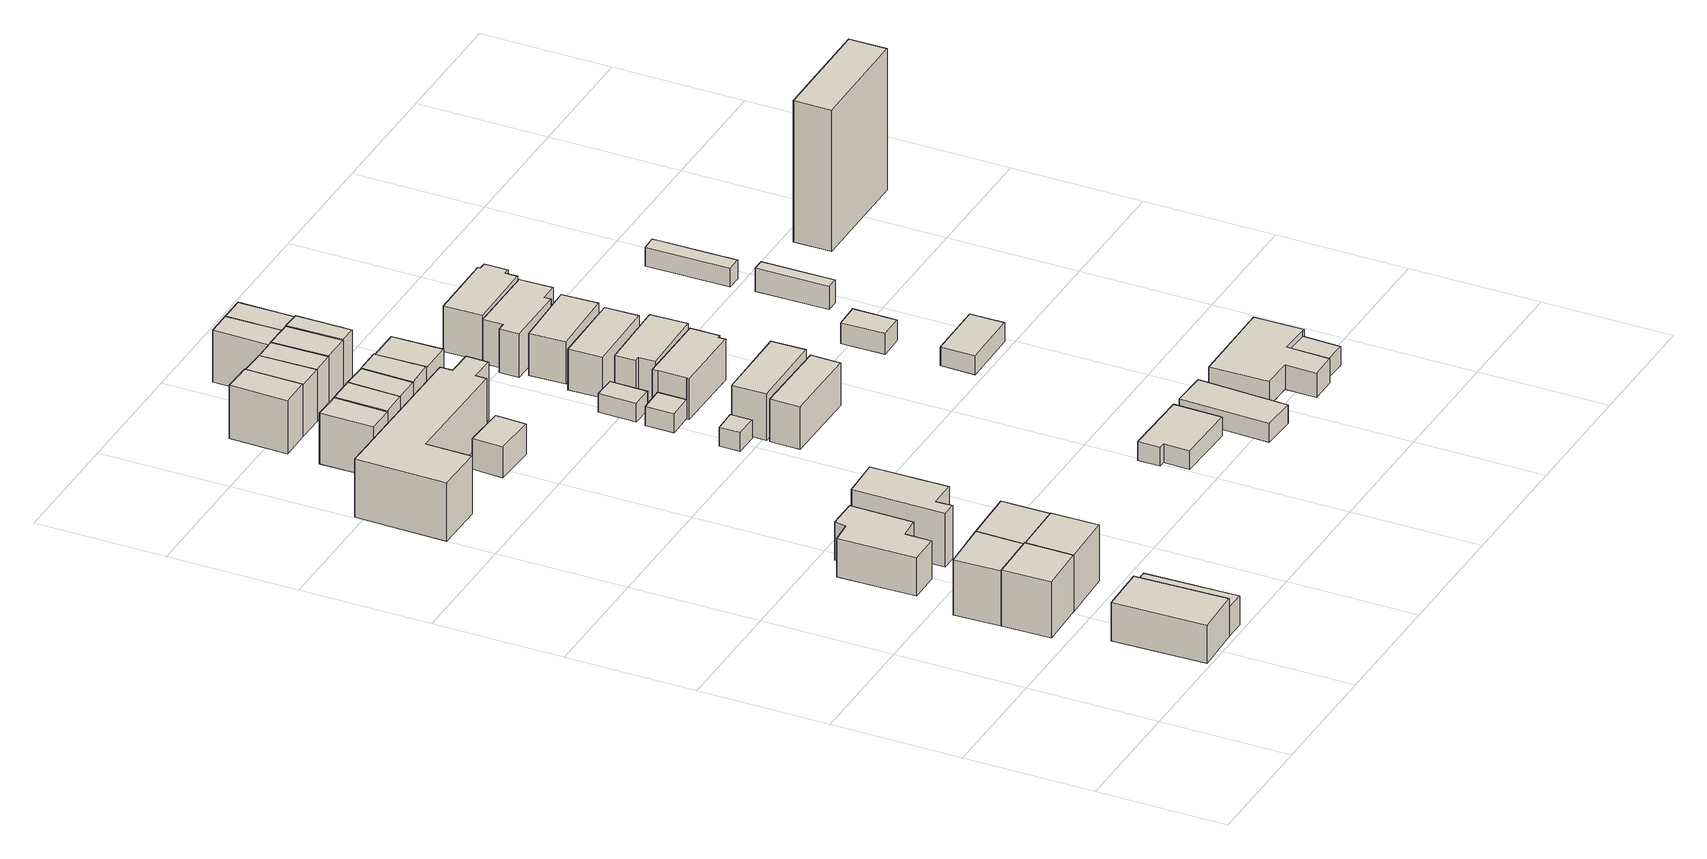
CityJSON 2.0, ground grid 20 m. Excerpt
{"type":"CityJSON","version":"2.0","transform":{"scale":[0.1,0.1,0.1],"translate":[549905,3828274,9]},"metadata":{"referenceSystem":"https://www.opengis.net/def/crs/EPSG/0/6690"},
"CityObjects":{
"building1":{"type":"Building","attributes":{"計測周辺長":58.27,"1/2500図郭":107,"区名":"平野区","町丁目名称":"瓜破南１丁目","街区番号":1,"class":"3001","usage":"431","measuredHeight":6.1,"storeysAboveGround":2,"BuildingDetailAttribute.buildingRoofEdgeArea":192.49,"BuildingDetailAttribute.buildingStructureType":"610","BuildingDetailAttribute.buildingStructureOrgType":"2","BuildingDetailAttribute.detailedUsage":"1720","BuildingDetailAttribute.specifiedBuildingCoverageRate":0.8,"BuildingDetailAttribute.surveyYear":2017,"BuildingRiverFloodingRiskAttribute.description":"10","BuildingRiverFloodingRiskAttribute.rank":"2","BuildingRiverFloodingRiskAttribute.depth":0.766,"BuildingRiverFloodingRiskAttribute.adminType":"2","BuildingRiverFloodingRiskAttribute.scale":"2","BuildingRiverFloodingRiskAttribute.duration":4.68,"BuildingIDAttribute.prefecture":"27","BuildingIDAttribute.city":"27126"},"geometry":[{"type":"Solid","lod":"1","boundaries":[[[[0,1,2,3]],[[2,4,5,3]],[[1,6,4,2]],[[0,7,6,1]],[[3,5,7,0]],[[4,6,7,5]]]]}]},
"building2":{"type":"Building","attributes":{"計測周辺長":23.04,"1/2500図郭":107,"区名":"平野区","町丁目名称":"瓜破南１丁目","街区番号":1,"class":"3001","usage":"411","measuredHeight":9,"storeysAboveGround":3,"BuildingDetailAttribute.buildingRoofEdgeArea":30.2,"BuildingDetailAttribute.buildingStructureType":"601","BuildingDetailAttribute.buildingStructureOrgType":"1","BuildingDetailAttribute.detailedUsage":"1110","BuildingDetailAttribute.specifiedBuildingCoverageRate":0.8,"BuildingDetailAttribute.surveyYear":2017,"BuildingRiverFloodingRiskAttribute.description":"10","BuildingRiverFloodingRiskAttribute.rank":"2","BuildingRiverFloodingRiskAttribute.depth":0.832,"BuildingRiverFloodingRiskAttribute.adminType":"2","BuildingRiverFloodingRiskAttribute.scale":"2","BuildingRiverFloodingRiskAttribute.duration":5.4,"BuildingIDAttribute.prefecture":"27","BuildingIDAttribute.city":"27126"},"geometry":[{"type":"Solid","lod":"1","boundaries":[[[[8,9,10,11]],[[10,12,13,11]],[[9,14,12,10]],[[8,15,14,9]],[[11,13,15,8]],[[12,14,15,13]]]]}]},
"building3":{"type":"Building","attributes":{"計測周辺長":22.05,"1/2500図郭":107,"区名":"平野区","町丁目名称":"瓜破南１丁目","街区番号":1,"class":"3001","usage":"411","measuredHeight":8.8,"storeysAboveGround":3,"BuildingDetailAttribute.buildingRoofEdgeArea":27.34,"BuildingDetailAttribute.buildingStructureType":"601","BuildingDetailAttribute.buildingStructureOrgType":"1","BuildingDetailAttribute.detailedUsage":"1110","BuildingDetailAttribute.specifiedBuildingCoverageRate":0.8,"BuildingDetailAttribute.surveyYear":2017,"BuildingRiverFloodingRiskAttribute.description":"10","BuildingRiverFloodingRiskAttribute.rank":"2","BuildingRiverFloodingRiskAttribute.depth":0.832,"BuildingRiverFloodingRiskAttribute.adminType":"2","BuildingRiverFloodingRiskAttribute.scale":"2","BuildingRiverFloodingRiskAttribute.duration":5.4,"BuildingIDAttribute.prefecture":"27","BuildingIDAttribute.city":"27126"},"geometry":[{"type":"Solid","lod":"1","boundaries":[[[[11,16,17,8]],[[17,18,19,8]],[[16,20,18,17]],[[11,21,20,16]],[[8,19,21,11]],[[18,20,21,19]]]]}]},
"building4":{"type":"Building","attributes":{"計測周辺長":58.27,"1/2500図郭":107,"区名":"平野区","町丁目名称":"瓜破南１丁目","街区番号":1,"class":"3003","usage":"431","measuredHeight":4.8,"storeysAboveGround":2,"BuildingDetailAttribute.buildingRoofEdgeArea":192.49,"BuildingDetailAttribute.buildingStructureType":"610","BuildingDetailAttribute.buildingStructureOrgType":"2","BuildingDetailAttribute.detailedUsage":"1720","BuildingDetailAttribute.specifiedBuildingCoverageRate":0.8,"BuildingDetailAttribute.surveyYear":2017,"BuildingRiverFloodingRiskAttribute.description":"10","BuildingRiverFloodingRiskAttribute.rank":"2","BuildingRiverFloodingRiskAttribute.depth":0.766,"BuildingRiverFloodingRiskAttribute.adminType":"2","BuildingRiverFloodingRiskAttribute.scale":"2","BuildingRiverFloodingRiskAttribute.duration":4.68,"BuildingIDAttribute.prefecture":"27","BuildingIDAttribute.city":"27126"},"geometry":[{"type":"Solid","lod":"1","boundaries":[[[[2,22,23,3]],[[23,24,25,3]],[[22,26,24,23]],[[2,27,26,22]],[[3,25,27,2]],[[24,26,27,25]]]]}]},
"building5":{"type":"Building","attributes":{"計測周辺長":23.71,"1/2500図郭":107,"区名":"平野区","町丁目名称":"瓜破南１丁目","街区番号":1,"class":"3001","usage":"411","measuredHeight":9,"storeysAboveGround":3,"BuildingDetailAttribute.buildingRoofEdgeArea":33.22,"BuildingDetailAttribute.buildingStructureType":"601","BuildingDetailAttribute.buildingStructureOrgType":"1","BuildingDetailAttribute.detailedUsage":"1110","BuildingDetailAttribute.specifiedBuildingCoverageRate":0.8,"BuildingDetailAttribute.surveyYear":2017,"BuildingRiverFloodingRiskAttribute.description":"10","BuildingRiverFloodingRiskAttribute.rank":"2","BuildingRiverFloodingRiskAttribute.depth":0.832,"BuildingRiverFloodingRiskAttribute.adminType":"2","BuildingRiverFloodingRiskAttribute.scale":"2","BuildingRiverFloodingRiskAttribute.duration":5.4,"BuildingIDAttribute.prefecture":"27","BuildingIDAttribute.city":"27126"},"geometry":[{"type":"Solid","lod":"1","boundaries":[[[[28,29,30,31]],[[30,32,33,31]],[[29,34,32,30]],[[28,35,34,29]],[[31,33,35,28]],[[32,34,35,33]]]]}]},
"building6":{"type":"Building","attributes":{"計測周辺長":44.04,"1/2500図郭":107,"区名":"平野区","町丁目名称":"瓜破南１丁目","街区番号":1,"class":"3001","usage":"411","measuredHeight":6.1,"storeysAboveGround":2,"BuildingDetailAttribute.buildingRoofEdgeArea":96.53,"BuildingDetailAttribute.buildingStructureType":"601","BuildingDetailAttribute.buildingStructureOrgType":"1","BuildingDetailAttribute.detailedUsage":"1110","BuildingDetailAttribute.specifiedBuildingCoverageRate":0.8,"BuildingDetailAttribute.surveyYear":2017,"BuildingRiverFloodingRiskAttribute.description":"10","BuildingRiverFloodingRiskAttribute.rank":"2","BuildingRiverFloodingRiskAttribute.depth":0.835,"BuildingRiverFloodingRiskAttribute.adminType":"2","BuildingRiverFloodingRiskAttribute.scale":"2","BuildingRiverFloodingRiskAttribute.duration":5.43,"BuildingIDAttribute.prefecture":"27","BuildingIDAttribute.city":"27126"},"geometry":[{"type":"Solid","lod":"1","boundaries":[[[[36,37,38,39,40,41,42,43]],[[42,44,45,43]],[[41,46,44,42]],[[40,47,46,41]],[[39,48,47,40]],[[38,49,48,39]],[[37,50,49,38]],[[36,51,50,37]],[[43,45,51,36]],[[44,46,47,48,49,50,51,45]]]]}]},
"building7":{"type":"Building","attributes":{"計測周辺長":24.22,"1/2500図郭":107,"区名":"平野区","町丁目名称":"瓜破南１丁目","街区番号":1,"class":"3001","usage":"411","measuredHeight":9,"storeysAboveGround":3,"BuildingDetailAttribute.buildingRoofEdgeArea":34.73,"BuildingDetailAttribute.buildingStructureType":"601","BuildingDetailAttribute.buildingStructureOrgType":"1","BuildingDetailAttribute.detailedUsage":"1110","BuildingDetailAttribute.specifiedBuildingCoverageRate":0.8,"BuildingDetailAttribute.surveyYear":2017,"BuildingRiverFloodingRiskAttribute.description":"10","BuildingRiverFloodingRiskAttribute.rank":"2","BuildingRiverFloodingRiskAttribute.depth":0.832,"BuildingRiverFloodingRiskAttribute.adminType":"2","BuildingRiverFloodingRiskAttribute.scale":"2","BuildingRiverFloodingRiskAttribute.duration":5.4,"BuildingIDAttribute.prefecture":"27","BuildingIDAttribute.city":"27126"},"geometry":[{"type":"Solid","lod":"1","boundaries":[[[[31,52,53,28]],[[53,54,55,28]],[[52,18,54,53]],[[31,19,18,52]],[[28,55,19,31]],[[54,18,19,55]]]]}]},
"building8":{"type":"Building","attributes":{"計測周辺長":41.51,"1/2500図郭":107,"区名":"平野区","町丁目名称":"瓜破南１丁目","街区番号":1,"class":"3001","usage":"413","measuredHeight":8.6,"storeysAboveGround":2,"BuildingDetailAttribute.buildingRoofEdgeArea":81,"BuildingDetailAttribute.buildingStructureType":"610","BuildingDetailAttribute.buildingStructureOrgType":"2","BuildingDetailAttribute.detailedUsage":"1150","BuildingDetailAttribute.specifiedBuildingCoverageRate":0.8,"BuildingDetailAttribute.surveyYear":2017,"BuildingRiverFloodingRiskAttribute.description":"10","BuildingRiverFloodingRiskAttribute.rank":"2","BuildingRiverFloodingRiskAttribute.depth":0.835,"BuildingRiverFloodingRiskAttribute.adminType":"2","BuildingRiverFloodingRiskAttribute.scale":"2","BuildingRiverFloodingRiskAttribute.duration":5.43,"BuildingIDAttribute.prefecture":"27","BuildingIDAttribute.city":"27126"},"geometry":[{"type":"Solid","lod":"1","boundaries":[[[[56,57,58,59,60,61]],[[60,62,63,61]],[[59,64,62,60]],[[58,65,64,59]],[[57,66,65,58]],[[56,67,66,57]],[[61,63,67,56]],[[62,64,65,66,67,63]]]]}]},
"building9":{"type":"Building","attributes":{"計測周辺長":89.15,"1/2500図郭":107,"区名":"平野区","町丁目名称":"瓜破南１丁目","街区番号":1,"class":"3001","usage":"422","measuredHeight":9.3,"storeysAboveGround":3,"BuildingDetailAttribute.buildingRoofEdgeArea":249.38,"BuildingDetailAttribute.buildingStructureType":"603","BuildingDetailAttribute.buildingStructureOrgType":"3","BuildingDetailAttribute.detailedUsage":"1415","BuildingDetailAttribute.specifiedBuildingCoverageRate":0.8,"BuildingDetailAttribute.surveyYear":2017,"BuildingRiverFloodingRiskAttribute.description":"10","BuildingRiverFloodingRiskAttribute.rank":"2","BuildingRiverFloodingRiskAttribute.depth":0.886,"BuildingRiverFloodingRiskAttribute.adminType":"2","BuildingRiverFloodingRiskAttribute.scale":"2","BuildingRiverFloodingRiskAttribute.duration":5.97,"BuildingIDAttribute.prefecture":"27","BuildingIDAttribute.city":"27126"},"geometry":[{"type":"Solid","lod":"1","boundaries":[[[[68,69,70,71,72,73,74,75,76,77]],[[76,78,79,77]],[[75,80,78,76]],[[74,81,80,75]],[[73,82,81,74]],[[72,83,82,73]],[[71,84,83,72]],[[70,85,84,71]],[[69,86,85,70]],[[68,87,86,69]],[[77,79,87,68]],[[78,80,81,82,83,84,85,86,87,79]]]]}]},
"building10":{"type":"Building","attributes":{"計測周辺長":25.04,"1/2500図郭":107,"区名":"平野区","町丁目名称":"瓜破南１丁目","街区番号":1,"class":"3001","usage":"411","measuredHeight":8.1,"storeysAboveGround":3,"BuildingDetailAttribute.buildingRoofEdgeArea":35.68,"BuildingDetailAttribute.buildingStructureType":"601","BuildingDetailAttribute.buildingStructureOrgType":"1","BuildingDetailAttribute.detailedUsage":"1110","BuildingDetailAttribute.specifiedBuildingCoverageRate":0.8,"BuildingDetailAttribute.surveyYear":2017,"BuildingRiverFloodingRiskAttribute.description":"10","BuildingRiverFloodingRiskAttribute.rank":"2","BuildingRiverFloodingRiskAttribute.depth":0.886,"BuildingRiverFloodingRiskAttribute.adminType":"2","BuildingRiverFloodingRiskAttribute.scale":"2","BuildingRiverFloodingRiskAttribute.duration":5.97,"BuildingIDAttribute.prefecture":"27","BuildingIDAttribute.city":"27126"},"geometry":[{"type":"Solid","lod":"1","boundaries":[[[[88,89,90,91]],[[90,92,93,91]],[[89,94,92,90]],[[88,95,94,89]],[[91,93,95,88]],[[92,94,95,93]]]]}]},
"building11":{"type":"Building","attributes":{"計測周辺長":23.08,"1/2500図郭":107,"区名":"平野区","町丁目名称":"瓜破南１丁目","街区番号":1,"class":"3001","usage":"422","measuredHeight":4.8,"storeysAboveGround":1,"BuildingDetailAttribute.buildingRoofEdgeArea":32.14,"BuildingDetailAttribute.buildingStructureType":"610","BuildingDetailAttribute.buildingStructureOrgType":"2","BuildingDetailAttribute.detailedUsage":"1415","BuildingDetailAttribute.specifiedBuildingCoverageRate":0.8,"BuildingDetailAttribute.surveyYear":2017,"BuildingRiverFloodingRiskAttribute.description":"10","BuildingRiverFloodingRiskAttribute.rank":"2","BuildingRiverFloodingRiskAttribute.depth":1.06,"BuildingRiverFloodingRiskAttribute.adminType":"2","BuildingRiverFloodingRiskAttribute.scale":"2","BuildingRiverFloodingRiskAttribute.duration":7.57,"BuildingIDAttribute.prefecture":"27","BuildingIDAttribute.city":"27126"},"geometry":[{"type":"Solid","lod":"1","boundaries":[[[[96,97,98,99]],[[98,100,101,99]],[[97,102,100,98]],[[96,103,102,97]],[[99,101,103,96]],[[100,102,103,101]]]]}]},
"building12":{"type":"Building","attributes":{"計測周辺長":24.58,"1/2500図郭":107,"区名":"平野区","町丁目名称":"瓜破南１丁目","街区番号":1,"class":"3001","usage":"411","measuredHeight":8.3,"storeysAboveGround":3,"BuildingDetailAttribute.buildingRoofEdgeArea":34.15,"BuildingDetailAttribute.buildingStructureType":"601","BuildingDetailAttribute.buildingStructureOrgType":"1","BuildingDetailAttribute.detailedUsage":"1110","BuildingDetailAttribute.specifiedBuildingCoverageRate":0.8,"BuildingDetailAttribute.surveyYear":2017,"BuildingRiverFloodingRiskAttribute.description":"10","BuildingRiverFloodingRiskAttribute.rank":"2","BuildingRiverFloodingRiskAttribute.depth":1.06,"BuildingRiverFloodingRiskAttribute.adminType":"2","BuildingRiverFloodingRiskAttribute.scale":"2","BuildingRiverFloodingRiskAttribute.duration":7.57,"BuildingIDAttribute.prefecture":"27","BuildingIDAttribute.city":"27126"},"geometry":[{"type":"Solid","lod":"1","boundaries":[[[[104,105,106,107]],[[106,108,109,107]],[[105,110,108,106]],[[104,111,110,105]],[[107,109,111,104]],[[108,110,111,109]]]]}]},
"building13":{"type":"Building","attributes":{"計測周辺長":26.02,"1/2500図郭":107,"区名":"平野区","町丁目名称":"瓜破南１丁目","街区番号":1,"class":"3001","usage":"411","measuredHeight":8.4,"storeysAboveGround":3,"BuildingDetailAttribute.buildingRoofEdgeArea":36.49,"BuildingDetailAttribute.buildingStructureType":"601","BuildingDetailAttribute.buildingStructureOrgType":"1","BuildingDetailAttribute.detailedUsage":"1110","BuildingDetailAttribute.specifiedBuildingCoverageRate":0.8,"BuildingDetailAttribute.surveyYear":2017,"BuildingRiverFloodingRiskAttribute.description":"10","BuildingRiverFloodingRiskAttribute.rank":"2","BuildingRiverFloodingRiskAttribute.depth":1.02,"BuildingRiverFloodingRiskAttribute.adminType":"2","BuildingRiverFloodingRiskAttribute.scale":"2","BuildingRiverFloodingRiskAttribute.duration":7.23,"BuildingIDAttribute.prefecture":"27","BuildingIDAttribute.city":"27126"},"geometry":[{"type":"Solid","lod":"1","boundaries":[[[[112,113,114,115,116]],[[115,117,118,116]],[[114,119,117,115]],[[113,120,119,114]],[[112,121,120,113]],[[116,118,121,112]],[[117,119,120,121,118]]]]}]},
"building14":{"type":"Building","attributes":{"計測周辺長":23.97,"1/2500図郭":107,"区名":"平野区","町丁目名称":"瓜破南１丁目","街区番号":1,"class":"3001","usage":"411","measuredHeight":8.3,"storeysAboveGround":3,"BuildingDetailAttribute.buildingRoofEdgeArea":31.98,"BuildingDetailAttribute.buildingStructureType":"601","BuildingDetailAttribute.buildingStructureOrgType":"1","BuildingDetailAttribute.detailedUsage":"1110","BuildingDetailAttribute.specifiedBuildingCoverageRate":0.8,"BuildingDetailAttribute.surveyYear":2017,"BuildingRiverFloodingRiskAttribute.description":"10","BuildingRiverFloodingRiskAttribute.rank":"2","BuildingRiverFloodingRiskAttribute.depth":1.06,"BuildingRiverFloodingRiskAttribute.adminType":"2","BuildingRiverFloodingRiskAttribute.scale":"2","BuildingRiverFloodingRiskAttribute.duration":7.57,"BuildingIDAttribute.prefecture":"27","BuildingIDAttribute.city":"27126"},"geometry":[{"type":"Solid","lod":"1","boundaries":[[[[122,104,107,123]],[[107,109,124,123]],[[104,111,109,107]],[[122,125,111,104]],[[123,124,125,122]],[[109,111,125,124]]]]}]},
"building15":{"type":"Building","attributes":{"計測周辺長":27.55,"1/2500図郭":107,"区名":"平野区","町丁目名称":"瓜破南１丁目","街区番号":1,"class":"3001","usage":"411","measuredHeight":8.3,"storeysAboveGround":3,"BuildingDetailAttribute.buildingRoofEdgeArea":43.62,"BuildingDetailAttribute.buildingStructureType":"601","BuildingDetailAttribute.buildingStructureOrgType":"1","BuildingDetailAttribute.detailedUsage":"1110","BuildingDetailAttribute.specifiedBuildingCoverageRate":0.8,"BuildingDetailAttribute.surveyYear":2017,"BuildingRiverFloodingRiskAttribute.description":"10","BuildingRiverFloodingRiskAttribute.rank":"2","BuildingRiverFloodingRiskAttribute.depth":1.02,"BuildingRiverFloodingRiskAttribute.adminType":"2","BuildingRiverFloodingRiskAttribute.scale":"2","BuildingRiverFloodingRiskAttribute.duration":7.23,"BuildingIDAttribute.prefecture":"27","BuildingIDAttribute.city":"27126"},"geometry":[{"type":"Solid","lod":"1","boundaries":[[[[126,127,128,114,113]],[[114,129,130,113]],[[128,131,129,114]],[[127,132,131,128]],[[126,133,132,127]],[[113,130,133,126]],[[129,131,132,133,130]]]]}]},
"building16":{"type":"Building","attributes":{"計測周辺長":23.99,"1/2500図郭":107,"区名":"平野区","町丁目名称":"瓜破南１丁目","街区番号":1,"class":"3001","usage":"411","measuredHeight":8.4,"storeysAboveGround":3,"BuildingDetailAttribute.buildingRoofEdgeArea":32.39,"BuildingDetailAttribute.buildingStructureType":"601","BuildingDetailAttribute.buildingStructureOrgType":"1","BuildingDetailAttribute.detailedUsage":"1110","BuildingDetailAttribute.specifiedBuildingCoverageRate":0.8,"BuildingDetailAttribute.surveyYear":2017,"BuildingRiverFloodingRiskAttribute.description":"10","BuildingRiverFloodingRiskAttribute.rank":"2","BuildingRiverFloodingRiskAttribute.depth":1.06,"BuildingRiverFloodingRiskAttribute.adminType":"2","BuildingRiverFloodingRiskAttribute.scale":"2","BuildingRiverFloodingRiskAttribute.duration":7.57,"BuildingIDAttribute.prefecture":"27","BuildingIDAttribute.city":"27126"},"geometry":[{"type":"Solid","lod":"1","boundaries":[[[[134,122,123,135]],[[123,136,137,135]],[[122,138,136,123]],[[134,139,138,122]],[[135,137,139,134]],[[136,138,139,137]]]]}]},
"building17":{"type":"Building","attributes":{"計測周辺長":24.84,"1/2500図郭":107,"区名":"平野区","町丁目名称":"瓜破南１丁目","街区番号":1,"class":"3001","usage":"411","measuredHeight":8.3,"storeysAboveGround":3,"BuildingDetailAttribute.buildingRoofEdgeArea":32.49,"BuildingDetailAttribute.buildingStructureType":"601","BuildingDetailAttribute.buildingStructureOrgType":"1","BuildingDetailAttribute.detailedUsage":"1110","BuildingDetailAttribute.specifiedBuildingCoverageRate":0.8,"BuildingDetailAttribute.surveyYear":2017,"BuildingRiverFloodingRiskAttribute.description":"10","BuildingRiverFloodingRiskAttribute.rank":"2","BuildingRiverFloodingRiskAttribute.depth":1.02,"BuildingRiverFloodingRiskAttribute.adminType":"2","BuildingRiverFloodingRiskAttribute.scale":"2","BuildingRiverFloodingRiskAttribute.duration":7.23,"BuildingIDAttribute.prefecture":"27","BuildingIDAttribute.city":"27126"},"geometry":[{"type":"Solid","lod":"1","boundaries":[[[[140,141,142,128,127]],[[128,131,132,127]],[[142,143,131,128]],[[141,144,143,142]],[[140,145,144,141]],[[127,132,145,140]],[[131,143,144,145,132]]]]}]},
"building18":{"type":"Building","attributes":{"class":"3003","BuildingDetailAttribute.specifiedBuildingCoverageRate":0.8,"BuildingDetailAttribute.surveyYear":2017,"BuildingRiverFloodingRiskAttribute.description":"2","BuildingRiverFloodingRiskAttribute.rank":"2","BuildingRiverFloodingRiskAttribute.depth":2.95,"BuildingRiverFloodingRiskAttribute.adminType":"1","BuildingRiverFloodingRiskAttribute.scale":"1","BuildingRiverFloodingRiskAttribute.duration":90.42,"BuildingIDAttribute.prefecture":"27","BuildingIDAttribute.city":"27126"},"geometry":[{"type":"Solid","lod":"1","boundaries":[[[[146,147,148,149]],[[148,150,151,149]],[[147,152,150,148]],[[146,153,152,147]],[[149,151,153,146]],[[150,152,153,151]]]]}]},
"building19":{"type":"Building","attributes":{"計測周辺長":26.63,"1/2500図郭":107,"区名":"平野区","町丁目名称":"瓜破南１丁目","街区番号":1,"class":"3001","usage":"411","measuredHeight":8.1,"storeysAboveGround":3,"BuildingDetailAttribute.buildingRoofEdgeArea":43.01,"BuildingDetailAttribute.buildingStructureType":"601","BuildingDetailAttribute.buildingStructureOrgType":"1","BuildingDetailAttribute.detailedUsage":"1110","BuildingDetailAttribute.specifiedBuildingCoverageRate":0.8,"BuildingDetailAttribute.surveyYear":2017,"BuildingRiverFloodingRiskAttribute.description":"10","BuildingRiverFloodingRiskAttribute.rank":"2","BuildingRiverFloodingRiskAttribute.depth":1.06,"BuildingRiverFloodingRiskAttribute.adminType":"2","BuildingRiverFloodingRiskAttribute.scale":"2","BuildingRiverFloodingRiskAttribute.duration":7.57,"BuildingIDAttribute.prefecture":"27","BuildingIDAttribute.city":"27126"},"geometry":[{"type":"Solid","lod":"1","boundaries":[[[[154,155,134,135]],[[134,156,157,135]],[[155,158,156,134]],[[154,159,158,155]],[[135,157,159,154]],[[156,158,159,157]]]]}]},
"building20":{"type":"Building","attributes":{"計測周辺長":26.18,"1/2500図郭":107,"区名":"平野区","町丁目名称":"瓜破南１丁目","街区番号":1,"class":"3001","usage":"411","measuredHeight":8.4,"storeysAboveGround":3,"BuildingDetailAttribute.buildingRoofEdgeArea":38.68,"BuildingDetailAttribute.buildingStructureType":"601","BuildingDetailAttribute.buildingStructureOrgType":"1","BuildingDetailAttribute.detailedUsage":"1110","BuildingDetailAttribute.specifiedBuildingCoverageRate":0.8,"BuildingDetailAttribute.surveyYear":2017,"BuildingRiverFloodingRiskAttribute.description":"10","BuildingRiverFloodingRiskAttribute.rank":"2","BuildingRiverFloodingRiskAttribute.depth":1.02,"BuildingRiverFloodingRiskAttribute.adminType":"2","BuildingRiverFloodingRiskAttribute.scale":"2","BuildingRiverFloodingRiskAttribute.duration":7.23,"BuildingIDAttribute.prefecture":"27","BuildingIDAttribute.city":"27126"},"geometry":[{"type":"Solid","lod":"1","boundaries":[[[[160,161,162,142,141]],[[142,163,164,141]],[[162,165,163,142]],[[161,166,165,162]],[[160,167,166,161]],[[141,164,167,160]],[[163,165,166,167,164]]]]}]},
"building21":{"type":"Building","attributes":{"class":"3003","BuildingDetailAttribute.specifiedBuildingCoverageRate":0.8,"BuildingDetailAttribute.surveyYear":2017,"BuildingRiverFloodingRiskAttribute.description":"10","BuildingRiverFloodingRiskAttribute.rank":"2","BuildingRiverFloodingRiskAttribute.depth":0.943,"BuildingRiverFloodingRiskAttribute.adminType":"2","BuildingRiverFloodingRiskAttribute.scale":"2","BuildingRiverFloodingRiskAttribute.duration":6.52,"BuildingIDAttribute.prefecture":"27","BuildingIDAttribute.city":"27126"},"geometry":[{"type":"Solid","lod":"1","boundaries":[[[[168,169,170,171]],[[170,172,173,171]],[[169,174,172,170]],[[168,175,174,169]],[[171,173,175,168]],[[172,174,175,173]]]]}]},
"building22":{"type":"Building","attributes":{"計測周辺長":25.47,"1/2500図郭":107,"区名":"平野区","町丁目名称":"瓜破南１丁目","街区番号":1,"class":"3001","usage":"411","measuredHeight":8.3,"storeysAboveGround":3,"BuildingDetailAttribute.buildingRoofEdgeArea":35.59,"BuildingDetailAttribute.buildingStructureType":"601","BuildingDetailAttribute.buildingStructureOrgType":"1","BuildingDetailAttribute.detailedUsage":"1110","BuildingDetailAttribute.specifiedBuildingCoverageRate":0.8,"BuildingDetailAttribute.surveyYear":2017,"BuildingRiverFloodingRiskAttribute.description":"10","BuildingRiverFloodingRiskAttribute.rank":"2","BuildingRiverFloodingRiskAttribute.depth":1.02,"BuildingRiverFloodingRiskAttribute.adminType":"2","BuildingRiverFloodingRiskAttribute.scale":"2","BuildingRiverFloodingRiskAttribute.duration":7.23,"BuildingIDAttribute.prefecture":"27","BuildingIDAttribute.city":"27126"},"geometry":[{"type":"Solid","lod":"1","boundaries":[[[[160,141,140,176,177]],[[176,178,179,177]],[[140,145,178,176]],[[141,144,145,140]],[[160,180,144,141]],[[177,179,180,160]],[[178,145,144,180,179]]]]}]},
"building23":{"type":"Building","attributes":{"class":"3003","BuildingDetailAttribute.specifiedBuildingCoverageRate":0.8,"BuildingDetailAttribute.surveyYear":2017,"BuildingRiverFloodingRiskAttribute.description":"10","BuildingRiverFloodingRiskAttribute.rank":"2","BuildingRiverFloodingRiskAttribute.depth":0.943,"BuildingRiverFloodingRiskAttribute.adminType":"2","BuildingRiverFloodingRiskAttribute.scale":"2","BuildingRiverFloodingRiskAttribute.duration":6.52,"BuildingIDAttribute.prefecture":"27","BuildingIDAttribute.city":"27126"},"geometry":[{"type":"Solid","lod":"1","boundaries":[[[[181,182,183,184]],[[183,185,186,184]],[[182,187,185,183]],[[181,188,187,182]],[[184,186,188,181]],[[185,187,188,186]]]]}]},
"building24":{"type":"Building","attributes":{"class":"3001","measuredHeight":6.8,"BuildingDetailAttribute.specifiedBuildingCoverageRate":0.8,"BuildingDetailAttribute.surveyYear":2017,"BuildingRiverFloodingRiskAttribute.description":"2","BuildingRiverFloodingRiskAttribute.rank":"2","BuildingRiverFloodingRiskAttribute.depth":2.85,"BuildingRiverFloodingRiskAttribute.adminType":"1","BuildingRiverFloodingRiskAttribute.scale":"1","BuildingRiverFloodingRiskAttribute.duration":137.83,"BuildingIDAttribute.prefecture":"27","BuildingIDAttribute.city":"27126"},"geometry":[{"type":"Solid","lod":"1","boundaries":[[[[189,190,191,192]],[[191,193,194,192]],[[190,195,193,191]],[[189,196,195,190]],[[192,194,196,189]],[[193,195,196,194]]]]}]},
"building25":{"type":"Building","attributes":{"計測周辺長":22.67,"1/2500図郭":107,"区名":"平野区","町丁目名称":"瓜破南１丁目","街区番号":1,"class":"3001","usage":"411","measuredHeight":8.5,"storeysAboveGround":3,"BuildingDetailAttribute.buildingRoofEdgeArea":24.05,"BuildingDetailAttribute.buildingStructureType":"601","BuildingDetailAttribute.buildingStructureOrgType":"1","BuildingDetailAttribute.detailedUsage":"1110","BuildingDetailAttribute.specifiedBuildingCoverageRate":0.8,"BuildingDetailAttribute.surveyYear":2017,"BuildingRiverFloodingRiskAttribute.description":"10","BuildingRiverFloodingRiskAttribute.rank":"2","BuildingRiverFloodingRiskAttribute.depth":1.02,"BuildingRiverFloodingRiskAttribute.adminType":"2","BuildingRiverFloodingRiskAttribute.scale":"2","BuildingRiverFloodingRiskAttribute.duration":7.23,"BuildingIDAttribute.prefecture":"27","BuildingIDAttribute.city":"27126"},"geometry":[{"type":"Solid","lod":"1","boundaries":[[[[197,198,162,161]],[[162,199,200,161]],[[198,201,199,162]],[[197,202,201,198]],[[161,200,202,197]],[[199,201,202,200]]]]}]},
"building26":{"type":"Building","attributes":{"class":"3001","measuredHeight":7.5,"BuildingDetailAttribute.specifiedBuildingCoverageRate":0.8,"BuildingDetailAttribute.surveyYear":2017,"BuildingRiverFloodingRiskAttribute.description":"2","BuildingRiverFloodingRiskAttribute.rank":"2","BuildingRiverFloodingRiskAttribute.depth":2.85,"BuildingRiverFloodingRiskAttribute.adminType":"1","BuildingRiverFloodingRiskAttribute.scale":"1","BuildingRiverFloodingRiskAttribute.duration":137.83,"BuildingIDAttribute.prefecture":"27","BuildingIDAttribute.city":"27126"},"geometry":[{"type":"Solid","lod":"1","boundaries":[[[[203,204,205,206]],[[205,207,208,206]],[[204,209,207,205]],[[203,210,209,204]],[[206,208,210,203]],[[207,209,210,208]]]]}]},
"building27":{"type":"Building","attributes":{"class":"3001","BuildingDetailAttribute.specifiedBuildingCoverageRate":0.8,"BuildingDetailAttribute.surveyYear":2017,"BuildingRiverFloodingRiskAttribute.description":"2","BuildingRiverFloodingRiskAttribute.rank":"2","BuildingRiverFloodingRiskAttribute.depth":2.64,"BuildingRiverFloodingRiskAttribute.adminType":"1","BuildingRiverFloodingRiskAttribute.scale":"1","BuildingRiverFloodingRiskAttribute.duration":83.27,"BuildingIDAttribute.prefecture":"27","BuildingIDAttribute.city":"27126"},"geometry":[{"type":"Solid","lod":"1","boundaries":[[[[211,212,213,214,215,216]],[[215,217,218,216]],[[214,219,217,215]],[[213,220,219,214]],[[212,221,220,213]],[[211,222,221,212]],[[216,218,222,211]],[[217,219,220,221,222,218]]]]}]},
"building28":{"type":"Building","attributes":{"計測周辺長":25.27,"1/2500図郭":107,"区名":"平野区","町丁目名称":"瓜破南１丁目","街区番号":1,"class":"3001","usage":"411","measuredHeight":8.3,"storeysAboveGround":3,"BuildingDetailAttribute.buildingRoofEdgeArea":34.15,"BuildingDetailAttribute.buildingStructureType":"601","BuildingDetailAttribute.buildingStructureOrgType":"1","BuildingDetailAttribute.detailedUsage":"1110","BuildingDetailAttribute.specifiedBuildingCoverageRate":0.8,"BuildingDetailAttribute.surveyYear":2017,"BuildingRiverFloodingRiskAttribute.description":"10","BuildingRiverFloodingRiskAttribute.rank":"2","BuildingRiverFloodingRiskAttribute.depth":1.02,"BuildingRiverFloodingRiskAttribute.adminType":"2","BuildingRiverFloodingRiskAttribute.scale":"2","BuildingRiverFloodingRiskAttribute.duration":7.23,"BuildingIDAttribute.prefecture":"27","BuildingIDAttribute.city":"27126"},"geometry":[{"type":"Solid","lod":"1","boundaries":[[[[223,197,161,160,177]],[[160,180,179,177]],[[161,224,180,160]],[[197,225,224,161]],[[223,226,225,197]],[[177,179,226,223]],[[180,224,225,226,179]]]]}]},
"building29":{"type":"Building","attributes":{"class":"3001","measuredHeight":6.5,"BuildingDetailAttribute.specifiedBuildingCoverageRate":0.8,"BuildingDetailAttribute.surveyYear":2017,"BuildingRiverFloodingRiskAttribute.description":"2","BuildingRiverFloodingRiskAttribute.rank":"2","BuildingRiverFloodingRiskAttribute.depth":2.85,"BuildingRiverFloodingRiskAttribute.adminType":"1","BuildingRiverFloodingRiskAttribute.scale":"1","BuildingRiverFloodingRiskAttribute.duration":164.73,"BuildingIDAttribute.prefecture":"27","BuildingIDAttribute.city":"27126"},"geometry":[{"type":"Solid","lod":"1","boundaries":[[[[227,228,229,230,231,232,233,234,235,236]],[[235,237,238,236]],[[234,239,237,235]],[[233,240,239,234]],[[232,241,240,233]],[[231,242,241,232]],[[230,243,242,231]],[[229,244,243,230]],[[228,245,244,229]],[[227,246,245,228]],[[236,238,246,227]],[[237,239,240,241,242,243,244,245,246,238]]]]}]},
"building30":{"type":"Building","attributes":{"class":"3001","measuredHeight":6.9,"BuildingDetailAttribute.specifiedBuildingCoverageRate":0.8,"BuildingDetailAttribute.surveyYear":2017,"BuildingRiverFloodingRiskAttribute.description":"2","BuildingRiverFloodingRiskAttribute.rank":"2","BuildingRiverFloodingRiskAttribute.depth":2.85,"BuildingRiverFloodingRiskAttribute.adminType":"1","BuildingRiverFloodingRiskAttribute.scale":"1","BuildingRiverFloodingRiskAttribute.duration":164.73,"BuildingIDAttribute.prefecture":"27","BuildingIDAttribute.city":"27126"},"geometry":[{"type":"Solid","lod":"1","boundaries":[[[[247,248,249,250,251,252]],[[251,253,254,252]],[[250,255,253,251]],[[249,256,255,250]],[[248,257,256,249]],[[247,258,257,248]],[[252,254,258,247]],[[253,255,256,257,258,254]]]]}]},
"building31":{"type":"Building","attributes":{"class":"3001","measuredHeight":6.5,"BuildingDetailAttribute.specifiedBuildingCoverageRate":0.8,"BuildingDetailAttribute.surveyYear":2017,"BuildingRiverFloodingRiskAttribute.description":"10","BuildingRiverFloodingRiskAttribute.rank":"2","BuildingRiverFloodingRiskAttribute.depth":1.07,"BuildingRiverFloodingRiskAttribute.adminType":"2","BuildingRiverFloodingRiskAttribute.scale":"2","BuildingRiverFloodingRiskAttribute.duration":7.63,"BuildingIDAttribute.prefecture":"27","BuildingIDAttribute.city":"27126"},"geometry":[{"type":"Solid","lod":"1","boundaries":[[[[259,260,261,262]],[[261,263,264,262]],[[260,265,263,261]],[[259,266,265,260]],[[262,264,266,259]],[[263,265,266,264]]]]}]},
"building32":{"type":"Building","attributes":{"class":"3001","BuildingDetailAttribute.specifiedBuildingCoverageRate":0.8,"BuildingDetailAttribute.surveyYear":2017,"BuildingRiverFloodingRiskAttribute.description":"2","BuildingRiverFloodingRiskAttribute.rank":"2","BuildingRiverFloodingRiskAttribute.depth":2.84,"BuildingRiverFloodingRiskAttribute.adminType":"1","BuildingRiverFloodingRiskAttribute.scale":"1","BuildingRiverFloodingRiskAttribute.duration":103.68,"BuildingIDAttribute.prefecture":"27","BuildingIDAttribute.city":"27126"},"geometry":[{"type":"Solid","lod":"1","boundaries":[[[[267,268,269,270]],[[269,271,272,270]],[[268,273,271,269]],[[267,274,273,268]],[[270,272,274,267]],[[271,273,274,272]]]]}]},
"building33":{"type":"Building","attributes":{"class":"3001","measuredHeight":6.7,"BuildingDetailAttribute.specifiedBuildingCoverageRate":0.8,"BuildingDetailAttribute.surveyYear":2017,"BuildingRiverFloodingRiskAttribute.description":"10","BuildingRiverFloodingRiskAttribute.rank":"2","BuildingRiverFloodingRiskAttribute.depth":1.07,"BuildingRiverFloodingRiskAttribute.adminType":"2","BuildingRiverFloodingRiskAttribute.scale":"2","BuildingRiverFloodingRiskAttribute.duration":7.63,"BuildingIDAttribute.prefecture":"27","BuildingIDAttribute.city":"27126"},"geometry":[{"type":"Solid","lod":"1","boundaries":[[[[275,276,277,278]],[[277,279,280,278]],[[276,281,279,277]],[[275,282,281,276]],[[278,280,282,275]],[[279,281,282,280]]]]}]},
"building34":{"type":"Building","attributes":{"class":"3001","measuredHeight":7,"BuildingDetailAttribute.specifiedBuildingCoverageRate":0.8,"BuildingDetailAttribute.surveyYear":2017,"BuildingRiverFloodingRiskAttribute.description":"10","BuildingRiverFloodingRiskAttribute.rank":"2","BuildingRiverFloodingRiskAttribute.depth":1.07,"BuildingRiverFloodingRiskAttribute.adminType":"2","BuildingRiverFloodingRiskAttribute.scale":"2","BuildingRiverFloodingRiskAttribute.duration":7.63,"BuildingIDAttribute.prefecture":"27","BuildingIDAttribute.city":"27126"},"geometry":[{"type":"Solid","lod":"1","boundaries":[[[[283,284,285,286,287,288,289,290]],[[289,291,292,290]],[[288,293,291,289]],[[287,294,293,288]],[[286,295,294,287]],[[285,296,295,286]],[[284,297,296,285]],[[283,298,297,284]],[[290,292,298,283]],[[291,293,294,295,296,297,298,292]]]]}]},
"building35":{"type":"Building","attributes":{"class":"3001","measuredHeight":7.3,"BuildingDetailAttribute.specifiedBuildingCoverageRate":0.8,"BuildingDetailAttribute.surveyYear":2017,"BuildingRiverFloodingRiskAttribute.description":"10","BuildingRiverFloodingRiskAttribute.rank":"2","BuildingRiverFloodingRiskAttribute.depth":1.07,"BuildingRiverFloodingRiskAttribute.adminType":"2","BuildingRiverFloodingRiskAttribute.scale":"2","BuildingRiverFloodingRiskAttribute.duration":7.63,"BuildingIDAttribute.prefecture":"27","BuildingIDAttribute.city":"27126"},"geometry":[{"type":"Solid","lod":"1","boundaries":[[[[299,300,301,302,303,304,305,306]],[[305,307,308,306]],[[304,309,307,305]],[[303,310,309,304]],[[302,311,310,303]],[[301,312,311,302]],[[300,313,312,301]],[[299,314,313,300]],[[306,308,314,299]],[[307,309,310,311,312,313,314,308]]]]}]},
"building36":{"type":"Building","attributes":{"class":"3001","measuredHeight":3.1,"BuildingDetailAttribute.specifiedBuildingCoverageRate":0.8,"BuildingDetailAttribute.surveyYear":2017,"BuildingRiverFloodingRiskAttribute.description":"2","BuildingRiverFloodingRiskAttribute.rank":"2","BuildingRiverFloodingRiskAttribute.depth":2.74,"BuildingRiverFloodingRiskAttribute.adminType":"1","BuildingRiverFloodingRiskAttribute.scale":"1","BuildingRiverFloodingRiskAttribute.duration":123.32,"BuildingIDAttribute.prefecture":"27","BuildingIDAttribute.city":"27126"},"geometry":[{"type":"Solid","lod":"1","boundaries":[[[[315,316,317,318]],[[317,319,320,318]],[[316,321,319,317]],[[315,322,321,316]],[[318,320,322,315]],[[319,321,322,320]]]]}]},
"building37":{"type":"Building","attributes":{"計測周辺長":56.21,"1/2500図郭":107,"区名":"平野区","町丁目名称":"瓜破南１丁目","街区番号":2,"class":"3001","usage":"401","measuredHeight":3.8,"storeysAboveGround":2,"BuildingDetailAttribute.buildingRoofEdgeArea":151.43,"BuildingDetailAttribute.buildingStructureType":"610","BuildingDetailAttribute.buildingStructureOrgType":"2","BuildingDetailAttribute.detailedUsage":"1310","BuildingDetailAttribute.specifiedBuildingCoverageRate":0.8,"BuildingDetailAttribute.surveyYear":2017,"BuildingRiverFloodingRiskAttribute.description":"2","BuildingRiverFloodingRiskAttribute.rank":"2","BuildingRiverFloodingRiskAttribute.depth":2.84,"BuildingRiverFloodingRiskAttribute.adminType":"1","BuildingRiverFloodingRiskAttribute.scale":"1","BuildingRiverFloodingRiskAttribute.duration":103.68,"BuildingIDAttribute.prefecture":"27","BuildingIDAttribute.city":"27126"},"geometry":[{"type":"Solid","lod":"1","boundaries":[[[[323,324,325,326,327,328,329,330,331]],[[330,332,333,331]],[[329,334,332,330]],[[328,335,334,329]],[[327,336,335,328]],[[326,337,336,327]],[[325,338,337,326]],[[324,339,338,325]],[[323,340,339,324]],[[331,333,340,323]],[[332,334,335,336,337,338,339,340,333]]]]}]},
"building38":{"type":"Building","attributes":{"class":"3003","measuredHeight":3.3,"BuildingDetailAttribute.specifiedBuildingCoverageRate":0.8,"BuildingDetailAttribute.surveyYear":2017,"BuildingRiverFloodingRiskAttribute.description":"2","BuildingRiverFloodingRiskAttribute.rank":"2","BuildingRiverFloodingRiskAttribute.depth":2.94,"BuildingRiverFloodingRiskAttribute.adminType":"1","BuildingRiverFloodingRiskAttribute.scale":"1","BuildingRiverFloodingRiskAttribute.duration":123.32,"BuildingIDAttribute.prefecture":"27","BuildingIDAttribute.city":"27126"},"geometry":[{"type":"Solid","lod":"1","boundaries":[[[[341,342,343,344]],[[343,345,346,344]],[[342,347,345,343]],[[341,348,347,342]],[[344,346,348,341]],[[345,347,348,346]]]]}]},
"building39":{"type":"Building","attributes":{"class":"3001","BuildingDetailAttribute.specifiedBuildingCoverageRate":0.8,"BuildingDetailAttribute.surveyYear":2017,"BuildingRiverFloodingRiskAttribute.description":"2","BuildingRiverFloodingRiskAttribute.rank":"2","BuildingRiverFloodingRiskAttribute.depth":2.84,"BuildingRiverFloodingRiskAttribute.adminType":"1","BuildingRiverFloodingRiskAttribute.scale":"1","BuildingRiverFloodingRiskAttribute.duration":103.68,"BuildingIDAttribute.prefecture":"27","BuildingIDAttribute.city":"27126"},"geometry":[{"type":"Solid","lod":"1","boundaries":[[[[349,350,351,352]],[[351,353,354,352]],[[350,355,353,351]],[[349,356,355,350]],[[352,354,356,349]],[[353,355,356,354]]]]}]},
"building40":{"type":"Building","attributes":{"計測周辺長":26.08,"1/2500図郭":107,"区名":"平野区","町丁目名称":"瓜破南１丁目","街区番号":2,"class":"3003","usage":"422","measuredHeight":3.7,"storeysAboveGround":1,"BuildingDetailAttribute.buildingRoofEdgeArea":21.29,"BuildingDetailAttribute.buildingStructureType":"610","BuildingDetailAttribute.buildingStructureOrgType":"2","BuildingDetailAttribute.detailedUsage":"1415","BuildingDetailAttribute.specifiedBuildingCoverageRate":0.8,"BuildingDetailAttribute.surveyYear":2017,"BuildingRiverFloodingRiskAttribute.description":"2","BuildingRiverFloodingRiskAttribute.rank":"2","BuildingRiverFloodingRiskAttribute.depth":2.85,"BuildingRiverFloodingRiskAttribute.adminType":"1","BuildingRiverFloodingRiskAttribute.scale":"1","BuildingRiverFloodingRiskAttribute.duration":127.75,"BuildingIDAttribute.prefecture":"27","BuildingIDAttribute.city":"27126"},"geometry":[{"type":"Solid","lod":"1","boundaries":[[[[357,358,359,360]],[[359,361,362,360]],[[358,363,361,359]],[[357,364,363,358]],[[360,362,364,357]],[[361,363,364,362]]]]}]},
"building41":{"type":"Building","attributes":{"class":"3003","BuildingDetailAttribute.specifiedBuildingCoverageRate":0.8,"BuildingDetailAttribute.surveyYear":2017,"BuildingRiverFloodingRiskAttribute.description":"2","BuildingRiverFloodingRiskAttribute.rank":"2","BuildingRiverFloodingRiskAttribute.depth":2.87,"BuildingRiverFloodingRiskAttribute.adminType":"1","BuildingRiverFloodingRiskAttribute.scale":"1","BuildingRiverFloodingRiskAttribute.duration":127.75,"BuildingIDAttribute.prefecture":"27","BuildingIDAttribute.city":"27126"},"geometry":[{"type":"Solid","lod":"1","boundaries":[[[[365,366,367,368]],[[367,369,370,368]],[[366,371,369,367]],[[365,372,371,366]],[[368,370,372,365]],[[369,371,372,370]]]]}]},
"building42":{"type":"Building","attributes":{"計測周辺長":210.74,"1/2500図郭":107,"区名":"平野区","町丁目名称":"瓜破南１丁目","街区番号":2,"class":"3002","usage":"422","measuredHeight":22.6,"storeysAboveGround":6,"BuildingDetailAttribute.buildingRoofEdgeArea":1853.95,"BuildingDetailAttribute.buildingStructureType":"603","BuildingDetailAttribute.buildingStructureOrgType":"3","BuildingDetailAttribute.detailedUsage":"1415","BuildingDetailAttribute.specifiedBuildingCoverageRate":0.8,"BuildingDetailAttribute.surveyYear":2017,"BuildingRiverFloodingRiskAttribute.description":"2","BuildingRiverFloodingRiskAttribute.rank":"2","BuildingRiverFloodingRiskAttribute.depth":2.85,"BuildingRiverFloodingRiskAttribute.adminType":"1","BuildingRiverFloodingRiskAttribute.scale":"1","BuildingRiverFloodingRiskAttribute.duration":127.75,"BuildingIDAttribute.prefecture":"27","BuildingIDAttribute.city":"27126"},"geometry":[{"type":"Solid","lod":"1","boundaries":[[[[373,374,375,376]],[[375,377,378,376]],[[374,379,377,375]],[[373,380,379,374]],[[376,378,380,373]],[[377,379,380,378]]]]}]}
},
"vertices":[
[159,3,10],[155,146,10],[230,148,10],[234,6,10],[230,148,71],[234,6,71],[155,146,71],[159,3,71],
[200,298,11],[200,224,11],[125,221,11],[123,296,11],[125,221,101],[123,296,101],[200,224,101],[200,298,101],
[121,368,11],[201,372,11],[201,372,99],[200,298,99],[121,368,99],[123,296,99],
[263,149,10],[267,6,10],[267,6,57],[234,6,57],[263,149,57],[230,148,57],
[286,300,10],[287,227,10],[200,224,10],[200,298,10],[200,224,100],[200,298,100],[287,227,100],[286,300,100],
[143,433,11],[141,553,11],[176,556,11],[179,574,11],[226,574,11],[225,477,11],[192,474,11],[192,434,11],[192,474,72],[192,434,72],[225,477,72],[226,574,72],[179,574,72],[176,556,72],[141,553,72],[143,433,72],
[201,372,10],[286,375,10],[286,375,99],[286,300,99],
[230,432,9],[231,574,9],[294,577,9],[295,457,9],[252,457,9],[253,432,9],[252,457,95],[253,432,95],[295,457,95],[294,577,95],[231,574,95],[230,432,95],
[0,1073,7],[2,1213,7],[266,1211,7],[266,1192,7],[307,1191,7],[306,1157,7],[267,1158,7],[267,1141,7],[79,1143,7],[78,1072,7],[79,1143,100],[78,1072,100],[267,1141,100],[267,1158,100],[306,1157,100],[307,1191,100],[266,1192,100],[266,1211,100],[2,1213,100],[0,1073,100],
[147,1233,8],[104,1233,8],[104,1315,8],[149,1314,8],[104,1315,89],[149,1314,89],[104,1233,89],[147,1233,89],
[179,1075,8],[181,1122,8],[249,1119,8],[247,1072,8],[249,1119,57],[247,1072,57],[181,1122,57],[179,1075,57],
[189,1234,7],[147,1233,7],[149,1314,7],[191,1314,7],[149,1314,90],[191,1314,90],[147,1233,90],[189,1234,90],
[145,1453,8],[157,1453,8],[156,1365,8],[108,1365,8],[110,1454,8],[108,1365,93],[110,1454,93],[156,1365,93],[157,1453,93],[145,1453,93],
[229,1234,7],[231,1313,7],[231,1313,90],[229,1234,90],
[190,1452,8],[200,1452,8],[201,1365,8],[156,1365,91],[157,1453,91],[201,1365,91],[200,1452,91],[190,1452,91],
[272,1235,7],[271,1313,7],[231,1313,91],[271,1313,91],[229,1234,91],[272,1235,91],
[230,1452,8],[237,1452,8],[238,1365,8],[238,1365,91],[237,1452,91],[230,1452,91],
[380,813,8],[380,845,8],[417,846,8],[417,813,8],[417,846,38],[417,813,38],[380,845,38],[380,813,38],
[326,1313,7],[327,1235,7],[272,1235,88],[271,1313,88],[327,1235,88],[326,1313,88],
[272,1451,8],[282,1451,8],[283,1365,8],[238,1365,92],[237,1452,92],[283,1365,92],[282,1451,92],[272,1451,92],
[424,915,9],[383,914,9],[383,958,9],[424,959,9],[383,958,39],[424,959,39],[383,914,39],[424,915,39],
[231,1537,8],[271,1537,8],[231,1537,91],[271,1537,91],[272,1451,91],
[387,973,8],[388,1031,8],[423,1030,8],[422,973,8],[423,1030,38],[422,973,38],[388,1031,38],[387,973,38],
[420,742,8],[420,788,8],[547,787,8],[546,741,8],[547,787,76],[546,741,76],[420,788,76],[420,742,76],
[311,1450,8],[311,1365,8],[283,1365,93],[282,1451,93],[311,1365,93],[311,1450,93],
[421,793,8],[421,846,8],[547,847,8],[548,794,8],[547,847,82],[548,794,82],[421,846,82],[421,793,82],
[602,242,8],[603,282,8],[593,282,8],[593,316,8],[701,314,8],[700,240,8],[701,314,38],[700,240,38],[593,316,38],[593,282,38],[603,282,38],[602,242,38],
[311,1537,8],[282,1451,91],[311,1450,91],[311,1537,91],
[425,915,8],[425,959,8],[424,959,8],[424,967,8],[543,967,8],[543,922,8],[538,922,8],[538,911,8],[424,911,8],[424,915,8],[424,911,73],[424,915,73],[538,911,73],[538,922,73],[543,922,73],[543,967,73],[424,967,73],[424,959,73],[425,959,73],[425,915,73],
[438,995,8],[430,995,8],[429,1026,8],[545,1029,8],[547,972,8],[439,969,8],[547,972,77],[439,969,77],[545,1029,77],[429,1026,77],[430,995,77],[438,995,77],
[422,1093,8],[541,1095,8],[542,1043,8],[423,1041,8],[542,1043,73],[423,1041,73],[541,1095,73],[422,1093,73],
[712,175,8],[717,313,8],[773,311,8],[767,173,8],[773,311,38],[767,173,38],[717,313,38],[712,175,38],
[434,1158,7],[544,1162,7],[546,1106,7],[436,1102,7],[546,1106,74],[436,1102,74],[544,1162,74],[434,1158,74],
[423,1167,7],[423,1197,7],[435,1197,7],[435,1228,7],[550,1228,7],[551,1177,7],[523,1177,7],[523,1167,7],[523,1177,77],[523,1167,77],[551,1177,77],[550,1228,77],[435,1228,77],[435,1197,77],[423,1197,77],[423,1167,77],
[439,1289,7],[549,1290,7],[549,1286,7],[561,1286,7],[561,1250,7],[552,1250,7],[552,1231,7],[440,1230,7],[552,1231,80],[440,1230,80],[552,1250,80],[561,1250,80],[561,1286,80],[549,1286,80],[549,1290,80],[439,1289,80],
[696,663,9],[790,664,9],[790,611,9],[695,610,9],[790,611,39],[695,610,39],[790,664,39],[696,663,39],
[888,233,8],[886,167,8],[844,167,8],[845,215,8],[797,216,8],[795,306,8],[938,307,8],[939,231,8],[934,231,8],[939,231,47],[934,231,47],[938,307,47],[795,306,47],[797,216,47],[845,215,47],[844,167,47],[886,167,47],[888,233,47],
[693,812,6],[733,813,6],[733,746,6],[694,745,6],[733,746,39],[694,745,39],[733,813,39],[693,812,39],
[932,173,9],[886,174,9],[888,233,9],[934,231,9],[888,233,39],[934,231,39],[886,174,39],[932,173,39],
[765,864,6],[764,975,6],[783,975,6],[784,864,6],[783,975,43],[784,864,43],[764,975,43],[765,864,43],
[759,1010,6],[758,1138,6],[782,1139,6],[783,1010,6],[782,1139,36],[783,1010,36],[758,1138,36],[759,1010,36],
[897,923,9],[897,981,9],[1073,982,9],[1073,924,9],[1073,982,235],[1073,924,235],[897,981,235],[897,923,235]
]}
